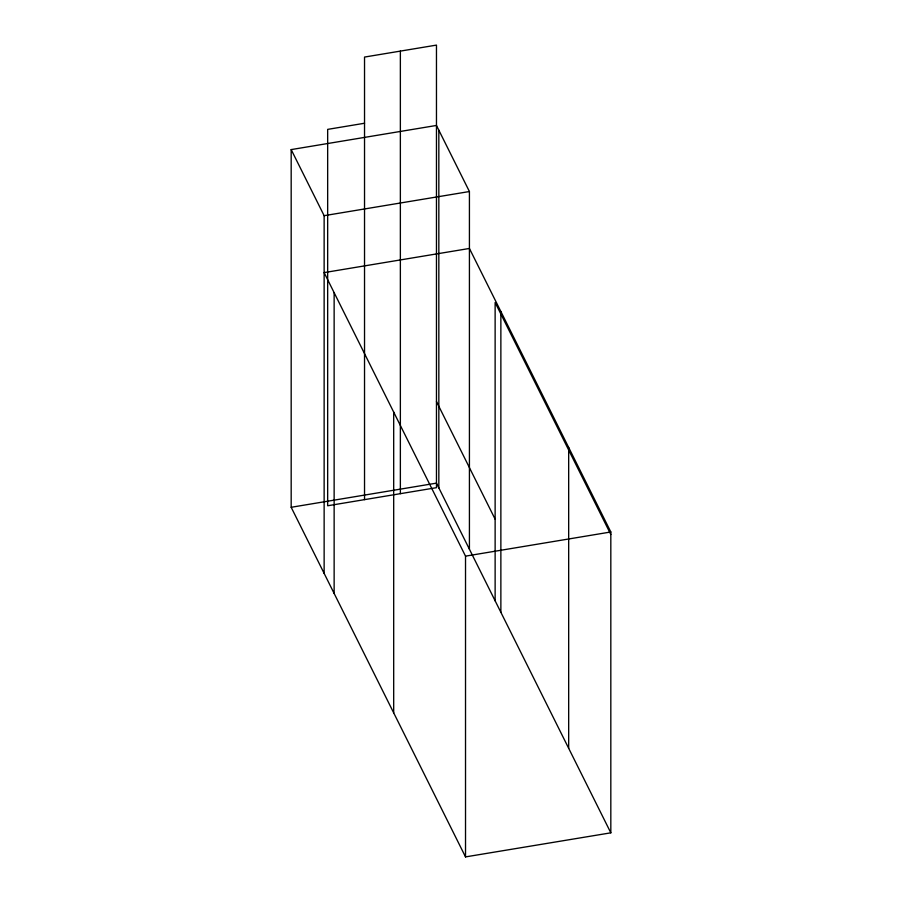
<?xml version="1.0" encoding="UTF-8"?>
<svg xmlns="http://www.w3.org/2000/svg" width="902" height="902" viewBox="0 0 902 902"><rect width="100%" height="100%" fill="white"/><g stroke="black" fill="none" stroke-linecap="round" stroke-linejoin="round"><path stroke-width="1.35" d="M364.532 123.247L327.663 129.381L327.663 505.763L436.467 487.678L436.467 45.1L364.532 57.063L364.532 499.629M465.522 856.9L465.522 556.139L324.134 272.607L469.423 248.456L610.823 531.977L610.823 832.828L465.522 856.9L291.177 507.285L291.177 149.597L436.467 125.446L469.423 191.528L469.423 549.217M291.177 149.597L324.134 215.679L469.423 191.528M291.177 507.285L436.467 483.134L610.823 832.828M465.522 556.139L610.823 531.977M610.823 534.514L495.13 302.52L495.13 600.845M436.467 401.548L495.13 519.169M568.677 447.471L568.677 748.322M500.869 311.494L500.869 612.345M438.834 130.17L438.834 487.948M400.364 51.098L400.364 493.676M393.689 412.079L393.689 712.839M334.135 292.676L334.135 593.437M324.134 215.679L324.134 573.368"/></g></svg>
